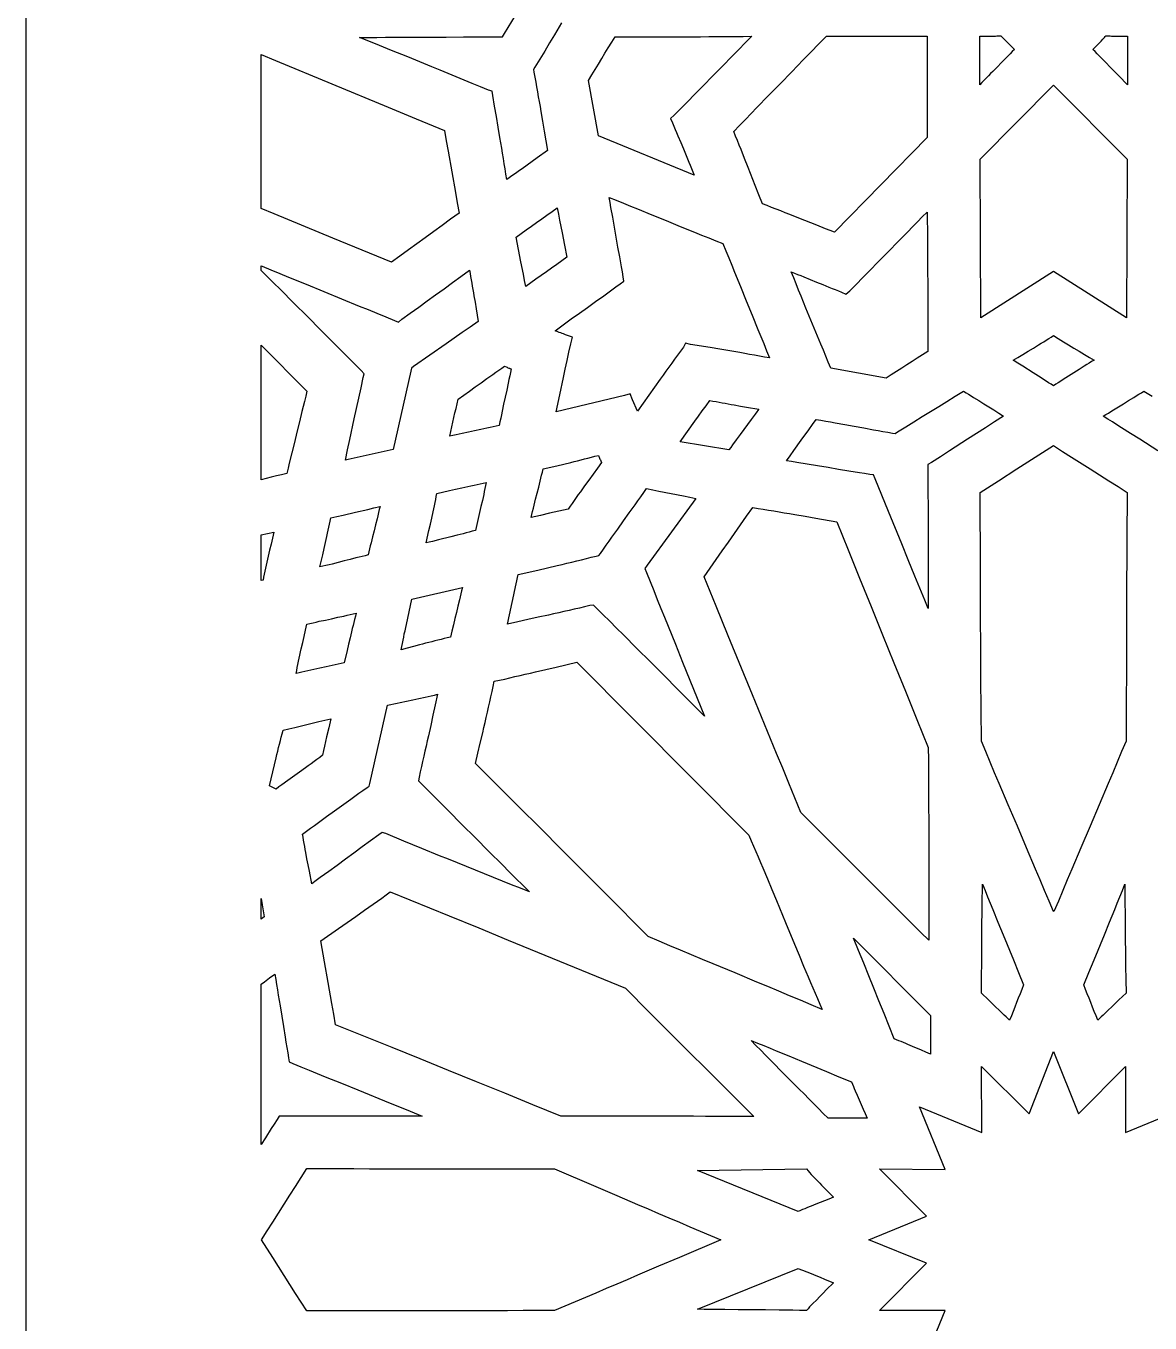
# Model space of a CAD drawing. Extents: x -500 to 500, y -1000 to 1000.
# Drawn here: x -500 to -260.9, y -17.6 to 258.3 of the extents above; entities that cross this region are included whole.
import ezdxf

# ---------------------------------------------------------------- set-up
doc = ezdxf.new("R2010")
doc.units = 0
doc.layers.add('LAYER_1', color=18, linetype='CONTINUOUS')

msp = doc.modelspace()

# ---------------------------------------------------------------- linework, layer by layer
at = {"layer": 'LAYER_1'}
for points in [[(-500, -1000), (500, -1000), (500, 1000), (-500, 1000)], [(-349.79, 251.84), (-351.85, 249.74), (-353.9, 247.64), (-355.95, 245.55), (-358.01, 243.46), (-359.04, 242.42), (-360.07, 241.37), (-361.1, 240.33), (-362.14, 239.29), (-362.94, 238.6), (-362.48, 237.67), (-362.2, 236.97), (-361.92, 236.28), (-361.63, 235.59), (-361.34, 234.89), (-360.76, 233.5), (-360.18, 232.11), (-359.6, 230.72), (-359.02, 229.33), (-358.73, 228.64), (-358.44, 227.94), (-358.16, 227.25), (-357.88, 226.56), (-378.27, 234.89), (-380.34, 246.7), (-379.65, 247.87), (-378.96, 249.03), (-378.26, 250.18), (-377.56, 251.33), (-376.86, 252.48), (-376.15, 253.63), (-375.43, 254.79), (-374.7, 255.96), (-367.44, 255.96), (-363.81, 255.97), (-360.18, 255.97), (-358.37, 255.98), (-356.55, 255.99), (-354.74, 256), (-352.92, 256.01), (-351.11, 256.02), (-349.29, 256.04), (-347.48, 256.06), (-345.66, 256.08)], [(-308.34, 234.54), (-328.04, 214.4), (-328.99, 214.77), (-329.94, 215.14), (-331.84, 215.89), (-335.65, 217.41), (-337.57, 218.17), (-338.53, 218.55), (-339.49, 218.93), (-340.45, 219.3), (-341.42, 219.68), (-342.39, 220.05), (-343.36, 220.42), (-344.13, 222.37), (-344.9, 224.31), (-346.41, 228.16), (-347.17, 230.08), (-347.93, 231.99), (-348.31, 232.95), (-348.69, 233.91), (-349.08, 234.86), (-349.47, 235.82), (-348.23, 237.1), (-347, 238.37), (-345.77, 239.65), (-344.54, 240.92), (-342.08, 243.46), (-339.61, 245.99), (-337.15, 248.52), (-334.69, 251.04), (-329.76, 256.08), (-308.34, 256.08)], [(-289.79, 253.3), (-290.24, 252.82), (-290.7, 252.35), (-291.16, 251.88), (-291.62, 251.41), (-292.08, 250.94), (-292.54, 250.47), (-293.47, 249.54), (-294.4, 248.6), (-294.86, 248.13), (-295.33, 247.66), (-295.79, 247.19), (-296.25, 246.72), (-296.7, 246.25), (-297.16, 245.77), (-297.16, 256.08), (-296.04, 256.08), (-295.47, 256.08), (-294.91, 256.09), (-294.63, 256.1), (-294.35, 256.1), (-294.07, 256.11), (-293.79, 256.12), (-293.51, 256.14), (-293.23, 256.15), (-292.95, 256.17), (-292.67, 256.19)], [(-270.01, 256.17), (-269.72, 256.15), (-269.42, 256.14), (-269.13, 256.12), (-268.83, 256.11), (-268.54, 256.1), (-268.26, 256.1), (-267.97, 256.09), (-267.4, 256.08), (-266.83, 256.08), (-265.71, 256.08), (-265.71, 245.77), (-267.59, 247.66), (-268.52, 248.6), (-269.44, 249.54), (-270.35, 250.47), (-271.26, 251.41), (-271.72, 251.88), (-272.17, 252.35), (-272.63, 252.82), (-273.08, 253.3), (-272.39, 253.99), (-272.04, 254.35), (-271.7, 254.7), (-271.35, 255.06), (-271.01, 255.43), (-270.83, 255.62), (-270.66, 255.81), (-270.49, 256), (-270.32, 256.19)], [(-446.92, 250.9), (-434.95, 245.95), (-422.98, 241), (-416.99, 238.52), (-410.99, 236.05), (-410.6, 233.84), (-410.21, 231.64), (-409.43, 227.25), (-408.65, 222.86), (-408.27, 220.66), (-407.88, 218.45), (-409.69, 217.15), (-411.49, 215.85), (-413.28, 214.54), (-415.08, 213.24), (-416.87, 211.94), (-418.67, 210.64), (-420.47, 209.33), (-422.28, 208.03), (-428.5, 210.59), (-434.74, 213.16), (-447.22, 218.28), (-450, 219.42), (-450, 252.17)], [(-265.82, 229.91), (-265.94, 196.22), (-281.49, 206.06), (-296.93, 196.22), (-297.04, 229.91), (-281.49, 245.66)], [(-374.45, 221.2), (-372.94, 220.59), (-371.43, 219.97), (-369.91, 219.36), (-366.89, 218.13), (-363.87, 216.89), (-360.84, 215.65), (-357.82, 214.42), (-356.31, 213.8), (-354.79, 213.19), (-353.28, 212.58), (-351.77, 211.97), (-351.14, 210.45), (-350.52, 208.93), (-349.9, 207.41), (-349.28, 205.89), (-348.05, 202.85), (-346.82, 199.81), (-345.58, 196.77), (-344.35, 193.74), (-343.73, 192.22), (-343.11, 190.7), (-342.49, 189.18), (-341.86, 187.66), (-342.92, 187.85), (-343.98, 188.04), (-345.04, 188.23), (-346.09, 188.42), (-347.15, 188.6), (-348.21, 188.79), (-350.31, 189.15), (-352.42, 189.5), (-354.51, 189.86), (-358.68, 190.55), (-359.72, 190.78), (-360.18, 189.97), (-360.8, 189.12), (-361.43, 188.27), (-362.05, 187.42), (-362.67, 186.57), (-363.28, 185.71), (-363.9, 184.86), (-364.51, 184), (-365.12, 183.14), (-366.34, 181.43), (-367.55, 179.72), (-368.76, 178.01), (-369.97, 176.31), (-371.01, 178.74), (-371.47, 180.02), (-372.74, 179.67), (-387.25, 176.2), (-386.48, 179.84), (-385.7, 183.48), (-385.31, 185.28), (-384.92, 187.09), (-384.53, 188.88), (-384.14, 190.67), (-383.8, 192.06), (-385.07, 192.52), (-385.22, 192.58), (-385.37, 192.65), (-385.52, 192.7), (-385.67, 192.76), (-385.97, 192.87), (-386.27, 192.98), (-386.58, 193.09), (-386.88, 193.2), (-387.03, 193.26), (-387.18, 193.32), (-387.33, 193.38), (-387.48, 193.45), (-386.62, 194.07), (-385.76, 194.7), (-384.03, 195.95), (-382.3, 197.19), (-380.57, 198.42), (-378.84, 199.66), (-377.12, 200.9), (-375.39, 202.15), (-374.52, 202.77), (-373.66, 203.4), (-372.85, 203.98), (-372.97, 204.91), (-373.16, 205.97), (-373.35, 207.03), (-373.73, 209.14), (-374.1, 211.25), (-374.47, 213.36), (-374.83, 215.46), (-375.2, 217.57), (-375.58, 219.69), (-375.77, 220.75), (-375.96, 221.81)], [(-386.76, 218.27), (-386.51, 216.94), (-385.99, 214.3), (-385.47, 211.68), (-384.95, 209.07), (-386.03, 208.29), (-387.13, 207.51), (-388.23, 206.73), (-389.33, 205.95), (-390.43, 205.17), (-391.53, 204.39), (-392.62, 203.6), (-393.71, 202.82), (-393.97, 204.16), (-394.22, 205.49), (-394.74, 208.13), (-395.26, 210.75), (-395.78, 213.36), (-394.69, 214.14), (-393.6, 214.92), (-392.5, 215.7), (-391.4, 216.48), (-390.3, 217.27), (-389.2, 218.05), (-388.11, 218.83), (-387.02, 219.61)], [(-308.31, 216.82), (-308.3, 214.95), (-308.28, 213.09), (-308.27, 211.24), (-308.26, 209.38), (-308.25, 207.53), (-308.24, 205.67), (-308.23, 203.82), (-308.23, 200.12), (-308.22, 196.43), (-308.22, 189.05), (-309.34, 188.31), (-310.45, 187.59), (-311.55, 186.88), (-312.66, 186.17), (-313.76, 185.46), (-314.86, 184.77), (-315.97, 184.07), (-317.09, 183.37), (-328.84, 185.46), (-329.36, 186.74), (-329.88, 188.02), (-330.41, 189.3), (-330.93, 190.58), (-331.99, 193.14), (-333.05, 195.7), (-334.11, 198.26), (-335.16, 200.83), (-335.69, 202.11), (-336.21, 203.39), (-336.73, 204.67), (-337.25, 205.95), (-336.58, 205.69), (-335.91, 205.42), (-335.24, 205.16), (-334.57, 204.89), (-333.23, 204.35), (-331.9, 203.81), (-330.56, 203.26), (-329.22, 202.73), (-328.55, 202.46), (-327.88, 202.19), (-327.21, 201.93), (-326.54, 201.67), (-325.62, 201.2), (-324.81, 201.9), (-320.68, 206.13), (-318.63, 208.24), (-316.57, 210.33), (-314.52, 212.43), (-312.46, 214.51), (-311.44, 215.56), (-310.4, 216.6), (-309.37, 217.64), (-308.34, 218.68)], [(-449.78, 207.16), (-447.9, 206.39), (-446.02, 205.63), (-444.14, 204.86), (-440.38, 203.32), (-436.62, 201.78), (-432.86, 200.24), (-429.1, 198.7), (-427.22, 197.94), (-425.35, 197.17), (-423.47, 196.41), (-421.59, 195.65), (-420.78, 195.3), (-420.09, 195.88), (-418.28, 197.18), (-416.48, 198.48), (-414.68, 199.78), (-412.89, 201.09), (-411.09, 202.39), (-409.3, 203.69), (-407.5, 204.99), (-405.69, 206.3), (-405.56, 205.62), (-405.43, 204.95), (-405.31, 204.27), (-405.19, 203.59), (-405.07, 202.9), (-404.95, 202.22), (-404.84, 201.54), (-404.72, 200.86), (-404.5, 199.49), (-404.28, 198.12), (-403.84, 195.41), (-405.53, 194.24), (-407.23, 193.05), (-408.94, 191.85), (-410.66, 190.65), (-414.1, 188.23), (-417.55, 185.81), (-418.02, 185.46), (-418.13, 184.88), (-421.93, 168.21), (-422.56, 168.06), (-423.19, 167.91), (-423.82, 167.76), (-424.46, 167.62), (-425.73, 167.33), (-427, 167.05), (-428.28, 166.77), (-429.55, 166.48), (-430.18, 166.34), (-430.81, 166.19), (-431.44, 166.04), (-432.07, 165.89), (-431.6, 168.1), (-431.12, 170.3), (-430.17, 174.69), (-429.22, 179.08), (-428.74, 181.28), (-428.27, 183.49), (-428.04, 184.3), (-428.73, 184.99), (-434.43, 190.73), (-437.29, 193.59), (-440.15, 196.46), (-443.01, 199.32), (-445.89, 202.19), (-447.33, 203.62), (-448.77, 205.05), (-450, 206.28), (-450, 207.25)], [(-440.25, 180.6), (-440.51, 179.51), (-440.77, 178.42), (-441.31, 176.24), (-441.84, 174.05), (-442.38, 171.86), (-442.92, 169.66), (-443.46, 167.47), (-443.99, 165.29), (-444.25, 164.2), (-444.51, 163.11), (-445.62, 162.83), (-446.72, 162.56), (-447.82, 162.28), (-448.92, 162), (-450, 161.74), (-450, 190.39)], [(-281.49, 192.4), (-280.46, 191.78), (-279.38, 191.12), (-278.26, 190.44), (-277.13, 189.76), (-276, 189.08), (-274.9, 188.42), (-273.84, 187.78), (-272.85, 187.19), (-273.36, 186.88), (-273.87, 186.56), (-274.4, 186.23), (-274.95, 185.89), (-276.05, 185.19), (-277.17, 184.47), (-278.29, 183.76), (-279.4, 183.06), (-279.94, 182.72), (-280.47, 182.39), (-280.99, 182.06), (-281.49, 181.75), (-282, 182.06), (-282.51, 182.39), (-283.04, 182.72), (-283.58, 183.06), (-284.13, 183.41), (-284.68, 183.76), (-285.8, 184.47), (-287.99, 185.89), (-289.03, 186.56), (-290.02, 187.19), (-289.03, 187.78), (-287.97, 188.42), (-286.87, 189.08), (-285.75, 189.76), (-284.63, 190.44), (-284.08, 190.78), (-283.54, 191.12), (-283, 191.45), (-282.48, 191.78), (-281.98, 192.09), (-281.49, 192.4)], [(-397.85, 185.75), (-397.68, 185.67), (-397.51, 185.59), (-397.33, 185.52), (-397.25, 185.48), (-397.16, 185.45), (-397.08, 185.42), (-396.99, 185.39), (-396.9, 185.37), (-396.82, 185.34), (-396.97, 184.58), (-397.12, 183.83), (-397.28, 183.07), (-397.44, 182.32), (-397.76, 180.82), (-398.08, 179.32), (-398.41, 177.82), (-398.73, 176.32), (-398.89, 175.57), (-399.04, 174.82), (-399.2, 174.06), (-399.35, 173.3), (-400, 173.15), (-400.65, 173), (-401.31, 172.86), (-401.96, 172.71), (-403.28, 172.43), (-404.59, 172.14), (-405.91, 171.86), (-407.22, 171.58), (-407.88, 171.43), (-408.53, 171.29), (-409.19, 171.14), (-409.84, 170.99), (-409.4, 172.98), (-408.97, 174.97), (-408.76, 175.95), (-408.54, 176.93), (-408.32, 177.9), (-408.11, 178.86), (-405.67, 180.61), (-404.44, 181.5), (-403.2, 182.39), (-401.95, 183.28), (-400.7, 184.17), (-400.08, 184.61), (-399.45, 185.05), (-398.83, 185.49), (-398.2, 185.92)], [(-300.08, 180.27), (-299.54, 179.94), (-299, 179.61), (-298.46, 179.28), (-297.38, 178.61), (-296.31, 177.93), (-294.18, 176.59), (-293.13, 175.93), (-292.09, 175.27), (-294, 174.05), (-295.91, 172.82), (-299.75, 170.35), (-303.59, 167.88), (-305.51, 166.65), (-307.41, 165.43), (-308.22, 164.97), (-308.22, 164.04), (-308.2, 162.19), (-308.18, 160.35), (-308.17, 158.5), (-308.15, 156.64), (-308.14, 154.79), (-308.13, 152.93), (-308.13, 151.08), (-308.12, 149.22), (-308.11, 145.51), (-308.11, 141.8), (-308.1, 134.4), (-308.82, 136.12), (-309.53, 137.83), (-310.23, 139.55), (-310.94, 141.27), (-312.35, 144.7), (-313.75, 148.14), (-316.56, 155.03), (-317.97, 158.49), (-319.4, 161.96), (-319.74, 162.77), (-320.55, 162.88), (-321.65, 163.06), (-322.76, 163.24), (-324.97, 163.6), (-327.19, 163.96), (-329.42, 164.33), (-331.64, 164.7), (-333.86, 165.06), (-336.08, 165.43), (-337.19, 165.6), (-338.29, 165.78), (-337.51, 166.87), (-336.72, 167.97), (-335.12, 170.18), (-333.53, 172.39), (-332.74, 173.49), (-331.95, 174.58), (-330.94, 174.4), (-329.92, 174.22), (-328.91, 174.04), (-327.89, 173.86), (-325.86, 173.5), (-323.83, 173.13), (-321.8, 172.76), (-319.77, 172.39), (-318.75, 172.21), (-317.74, 172.03), (-316.72, 171.86), (-315.71, 171.68), (-315.13, 171.57), (-314.67, 171.91), (-312.91, 173), (-311.15, 174.08), (-309.39, 175.17), (-307.64, 176.25), (-305.89, 177.34), (-304.14, 178.42), (-302.38, 179.51), (-300.62, 180.6)], [(-353.89, 178.5), (-353.24, 178.37), (-352.59, 178.25), (-351.94, 178.13), (-351.29, 178.01), (-350.65, 177.89), (-350, 177.77), (-349.35, 177.66), (-348.05, 177.43), (-346.76, 177.21), (-344.17, 176.78), (-344.56, 176.23), (-344.95, 175.69), (-345.74, 174.6), (-346.53, 173.52), (-347.33, 172.43), (-348.13, 171.35), (-348.93, 170.26), (-349.72, 169.18), (-350.11, 168.64), (-350.5, 168.09), (-360.87, 169.83), (-359.31, 172), (-357.75, 174.18), (-356.95, 175.28), (-356.16, 176.39), (-355.35, 177.5), (-354.53, 178.63)], [(-279.57, 167.79), (-277.62, 166.55), (-273.66, 164.04), (-269.7, 161.53), (-267.74, 160.29), (-265.82, 159.06), (-265.84, 155.69), (-265.86, 152.35), (-265.88, 149.02), (-265.89, 145.72), (-265.92, 139.15), (-265.94, 132.61), (-265.96, 126.07), (-265.98, 119.5), (-266, 116.2), (-266.01, 112.87), (-266.03, 109.53), (-266.05, 106.16), (-266.99, 103.93), (-267.93, 101.69), (-268.88, 99.44), (-269.84, 97.17), (-271.77, 92.62), (-273.71, 88.04), (-275.66, 83.46), (-277.59, 78.9), (-278.55, 76.64), (-279.5, 74.38), (-280.44, 72.15), (-281.38, 69.92), (-281.49, 69.92), (-282.43, 72.15), (-283.37, 74.38), (-284.32, 76.64), (-285.28, 78.9), (-287.21, 83.46), (-289.15, 88.04), (-291.1, 92.62), (-293.03, 97.17), (-293.99, 99.44), (-294.94, 101.69), (-295.88, 103.93), (-296.81, 106.16), (-296.9, 119.5), (-296.94, 126.07), (-296.97, 132.61), (-296.99, 135.88), (-297, 139.15), (-297.01, 142.43), (-297.02, 145.72), (-297.03, 149.02), (-297.04, 152.35), (-297.04, 155.69), (-297.04, 159.06), (-293.19, 161.53), (-289.27, 164.04), (-285.35, 166.55), (-281.49, 169.02)], [(-378.18, 166.72), (-378.09, 166.52), (-378.01, 166.33), (-377.92, 166.14), (-377.84, 165.96), (-377.75, 165.78), (-377.58, 165.43), (-378.48, 164.18), (-379.39, 162.93), (-380.29, 161.69), (-381.19, 160.45), (-381.64, 159.83), (-382.08, 159.21), (-382.53, 158.59), (-382.97, 157.97), (-383.41, 157.35), (-383.85, 156.73), (-384.29, 156.1), (-384.72, 155.47), (-385.71, 155.26), (-386.69, 155.04), (-388.64, 154.61), (-390.58, 154.17), (-391.56, 153.95), (-392.55, 153.74), (-392.4, 154.39), (-392.25, 155.03), (-392.09, 155.68), (-391.93, 156.32), (-391.61, 157.61), (-391.29, 158.89), (-390.96, 160.17), (-390.64, 161.45), (-390.48, 162.1), (-390.33, 162.74), (-390.17, 163.39), (-390.02, 164.04), (-387.08, 164.74), (-385.61, 165.09), (-384.14, 165.44), (-383.41, 165.62), (-382.67, 165.81), (-381.94, 165.99), (-381.21, 166.17), (-380.47, 166.36), (-379.74, 166.55), (-379, 166.74), (-378.27, 166.94)], [(-402.25, 160.52), (-402.38, 159.88), (-402.52, 159.25), (-402.65, 158.61), (-402.79, 157.97), (-402.94, 157.33), (-403.23, 156.05), (-403.52, 154.77), (-403.82, 153.5), (-404.12, 152.22), (-404.42, 150.96), (-405.07, 150.79), (-405.72, 150.62), (-406.37, 150.45), (-407.01, 150.28), (-408.31, 149.95), (-409.62, 149.63), (-412.25, 148.97), (-413.57, 148.64), (-414.24, 148.47), (-414.9, 148.3), (-414.3, 150.97), (-414, 152.29), (-413.71, 153.61), (-413.42, 154.92), (-413.28, 155.57), (-413.14, 156.22), (-413, 156.88), (-412.86, 157.53), (-412.73, 158.18), (-412.6, 158.83), (-409.94, 159.44), (-408.62, 159.74), (-407.31, 160.03), (-406.01, 160.32), (-405.36, 160.47), (-404.71, 160.61), (-404.06, 160.74), (-403.41, 160.88), (-402.76, 161.02), (-402.12, 161.15)], [(-366.71, 159.61), (-365.4, 159.35), (-362.77, 158.83), (-360.14, 158.31), (-358.83, 158.05), (-357.53, 157.79), (-367.9, 143.55), (-368.36, 142.86), (-368.01, 142.05), (-367.26, 140.14), (-366.5, 138.22), (-365.73, 136.31), (-364.97, 134.4), (-364.2, 132.49), (-363.44, 130.58), (-362.66, 128.67), (-361.89, 126.76), (-360.35, 122.94), (-358.8, 119.12), (-355.69, 111.48), (-361.41, 117.23), (-364.28, 120.11), (-367.16, 123), (-370.05, 125.89), (-372.94, 128.77), (-374.39, 130.21), (-375.83, 131.65), (-377.28, 133.09), (-378.73, 134.52), (-379.3, 135.1), (-380.11, 134.98), (-381.21, 134.72), (-382.31, 134.47), (-383.41, 134.21), (-384.5, 133.96), (-385.59, 133.71), (-386.68, 133.46), (-387.78, 133.22), (-388.87, 132.97), (-391.05, 132.49), (-393.23, 132), (-395.42, 131.52), (-397.62, 131.05), (-397.47, 131.7), (-397.33, 132.35), (-397.18, 133.01), (-397.04, 133.67), (-396.75, 134.99), (-396.47, 136.31), (-396.19, 137.64), (-395.91, 138.96), (-395.76, 139.62), (-395.62, 140.27), (-395.47, 140.93), (-395.32, 141.58), (-391.17, 142.54), (-389.1, 143.02), (-387.02, 143.51), (-385.99, 143.75), (-384.95, 144), (-383.91, 144.25), (-382.88, 144.5), (-381.84, 144.75), (-380.8, 145), (-379.77, 145.26), (-378.73, 145.52), (-378.15, 145.63), (-377.81, 146.1), (-377.2, 146.96), (-376.59, 147.83), (-375.98, 148.69), (-375.37, 149.55), (-374.76, 150.41), (-374.14, 151.27), (-372.91, 152.99), (-371.68, 154.7), (-371.07, 155.56), (-370.45, 156.42), (-369.84, 157.28), (-369.23, 158.14), (-368.62, 159.01), (-368.01, 159.87)], [(-424.85, 155.4), (-425, 154.76), (-425.16, 154.11), (-425.32, 153.47), (-425.64, 152.18), (-425.96, 150.9), (-426.29, 149.62), (-426.61, 148.34), (-426.77, 147.69), (-426.92, 147.05), (-427.08, 146.4), (-427.23, 145.75), (-427.88, 145.6), (-428.52, 145.44), (-429.17, 145.28), (-429.81, 145.12), (-431.08, 144.8), (-432.36, 144.48), (-433.63, 144.15), (-434.91, 143.83), (-435.55, 143.67), (-436.19, 143.51), (-436.84, 143.36), (-437.49, 143.2), (-436.88, 145.81), (-436.58, 147.11), (-436.29, 148.41), (-436.15, 149.06), (-436, 149.71), (-435.86, 150.37), (-435.72, 151.02), (-435.58, 151.67), (-435.45, 152.32), (-435.31, 152.97), (-435.18, 153.62), (-433.88, 153.93), (-432.57, 154.23), (-429.94, 154.84), (-427.31, 155.45), (-426, 155.75), (-424.7, 156.05)], [(-344.31, 155.65), (-343.19, 155.47), (-342.07, 155.29), (-340.96, 155.11), (-339.84, 154.92), (-338.73, 154.74), (-337.62, 154.55), (-336.5, 154.36), (-334.28, 153.98), (-332.05, 153.59), (-327.58, 152.81), (-325.15, 146.82), (-322.72, 140.81), (-320.28, 134.8), (-317.84, 128.79), (-315.4, 122.78), (-312.96, 116.77), (-310.53, 110.76), (-308.1, 104.77), (-308.08, 102.21), (-308.07, 99.65), (-308.05, 97.08), (-308.04, 94.52), (-308.03, 91.96), (-308.02, 89.4), (-308.01, 86.84), (-308, 84.28), (-308, 79.15), (-307.99, 74.03), (-307.99, 63.79), (-309.69, 65.48), (-311.4, 67.17), (-313.1, 68.87), (-314.8, 70.56), (-318.19, 73.95), (-321.58, 77.35), (-324.98, 80.75), (-328.37, 84.15), (-335.18, 90.99), (-336.47, 94.12), (-337.77, 97.24), (-339.06, 100.37), (-340.35, 103.5), (-342.92, 109.75), (-345.49, 116.01), (-350.64, 128.55), (-353.21, 134.83), (-355.8, 141.12), (-354.51, 142.95), (-353.21, 144.78), (-351.91, 146.63), (-350.62, 148.47), (-349.32, 150.31), (-348.03, 152.16), (-346.73, 153.99), (-345.43, 155.82)], [(-447.58, 149.35), (-447.88, 148.08), (-448.18, 146.8), (-448.47, 145.52), (-448.76, 144.24), (-448.9, 143.6), (-449.04, 142.96), (-449.18, 142.32), (-449.32, 141.69), (-449.45, 141.06), (-449.58, 140.42), (-450, 140.33), (-450, 150.02), (-447.28, 150.61)], [(-407.34, 138.15), (-407.49, 137.5), (-407.81, 136.18), (-408.13, 134.86), (-408.45, 133.54), (-408.78, 132.21), (-409.1, 130.89), (-409.41, 129.58), (-409.57, 128.92), (-409.72, 128.27), (-410.39, 128.12), (-411.05, 127.96), (-411.72, 127.8), (-412.38, 127.64), (-413.04, 127.48), (-413.7, 127.31), (-414.35, 127.15), (-415.01, 126.98), (-415.66, 126.81), (-416.31, 126.64), (-417.61, 126.3), (-418.91, 125.95), (-420.2, 125.61), (-420.07, 126.28), (-419.94, 126.95), (-419.8, 127.62), (-419.67, 128.3), (-419.53, 128.97), (-419.38, 129.64), (-419.24, 130.32), (-419.1, 130.99), (-418.8, 132.33), (-418.5, 133.68), (-417.9, 136.37), (-407.19, 138.8)], [(-429.94, 132.71), (-430.11, 132.06), (-430.27, 131.4), (-430.44, 130.74), (-430.6, 130.08), (-430.76, 129.42), (-430.92, 128.76), (-431.08, 128.1), (-431.39, 126.77), (-431.69, 125.45), (-432.3, 122.83), (-432.95, 122.68), (-433.6, 122.53), (-434.24, 122.38), (-434.89, 122.24), (-436.18, 121.95), (-437.47, 121.67), (-438.75, 121.39), (-440.03, 121.1), (-440.66, 120.96), (-441.3, 120.81), (-441.93, 120.66), (-442.56, 120.51), (-442.42, 121.16), (-442.29, 121.82), (-442.15, 122.48), (-442.02, 123.14), (-441.88, 123.8), (-441.73, 124.46), (-441.59, 125.12), (-441.45, 125.78), (-441.15, 127.1), (-440.85, 128.42), (-440.55, 129.74), (-440.25, 131.05), (-439.6, 131.2), (-438.95, 131.35), (-438.3, 131.49), (-437.64, 131.64), (-436.33, 131.92), (-435.01, 132.2), (-433.69, 132.49), (-432.38, 132.77), (-431.72, 132.92), (-431.07, 133.06), (-430.42, 133.21), (-429.77, 133.36)], [(-346.24, 86.13), (-345.74, 84.98), (-345.25, 83.83), (-344.76, 82.67), (-344.27, 81.52), (-343.78, 80.36), (-343.29, 79.21), (-342.32, 76.89), (-341.35, 74.57), (-340.39, 72.25), (-338.46, 67.61), (-336.54, 62.96), (-335.57, 60.64), (-334.61, 58.32), (-333.64, 56.01), (-333.15, 54.85), (-332.66, 53.7), (-332.17, 52.54), (-331.68, 51.39), (-331.18, 50.23), (-330.69, 49.08), (-332.98, 50.06), (-335.28, 51.03), (-337.59, 52), (-339.9, 52.97), (-342.22, 53.94), (-344.53, 54.91), (-349.18, 56.84), (-353.82, 58.77), (-356.14, 59.74), (-358.46, 60.71), (-360.77, 61.68), (-363.07, 62.65), (-365.37, 63.62), (-367.67, 64.6), (-376.83, 73.8), (-381.41, 78.4), (-386, 83), (-390.59, 87.61), (-395.19, 92.21), (-397.5, 94.51), (-399.8, 96.81), (-402.11, 99.11), (-404.42, 101.41), (-403.9, 103.58), (-403.39, 105.75), (-402.87, 107.93), (-402.62, 109.02), (-402.36, 110.11), (-402.11, 111.2), (-401.86, 112.29), (-401.61, 113.39), (-401.36, 114.48), (-401.11, 115.58), (-400.87, 116.68), (-400.63, 117.79), (-400.39, 118.89), (-399.29, 119.13), (-398.19, 119.37), (-397.09, 119.62), (-396, 119.87), (-394.91, 120.12), (-393.81, 120.37), (-392.72, 120.62), (-391.63, 120.87), (-389.45, 121.39), (-387.26, 121.9), (-382.88, 122.94)], [(-412.96, 113.9), (-413.44, 111.7), (-413.92, 109.51), (-414.4, 107.31), (-414.64, 106.22), (-414.89, 105.12), (-415.14, 104.02), (-415.39, 102.93), (-415.64, 101.83), (-415.89, 100.73), (-416.14, 99.62), (-416.4, 98.52), (-416.52, 97.71), (-415.94, 97.13), (-410.17, 91.33), (-407.29, 88.44), (-404.42, 85.57), (-401.55, 82.69), (-398.67, 79.82), (-397.23, 78.39), (-395.79, 76.96), (-394.35, 75.52), (-392.9, 74.09), (-394.82, 74.85), (-396.74, 75.61), (-398.66, 76.38), (-400.57, 77.15), (-402.48, 77.92), (-404.39, 78.69), (-406.3, 79.46), (-408.21, 80.24), (-410.11, 81.02), (-412.02, 81.79), (-415.82, 83.35), (-419.63, 84.91), (-423.43, 86.48), (-424.24, 86.71), (-424.93, 86.25), (-428.47, 83.64), (-430.25, 82.34), (-432.03, 81.04), (-433.81, 79.73), (-435.6, 78.43), (-437.4, 77.13), (-438.31, 76.48), (-439.21, 75.83), (-439.73, 78.5), (-439.99, 79.82), (-440.24, 81.14), (-440.48, 82.45), (-440.6, 83.1), (-440.72, 83.75), (-440.84, 84.41), (-440.95, 85.06), (-441.06, 85.71), (-441.17, 86.36), (-440.33, 86.99), (-439.48, 87.61), (-438.63, 88.24), (-437.78, 88.86), (-436.93, 89.48), (-436.07, 90.1), (-434.36, 91.34), (-430.92, 93.82), (-429.19, 95.06), (-428.33, 95.69), (-427.46, 96.32), (-427, 96.55), (-426.89, 97.13), (-423.08, 113.8), (-422.41, 113.95), (-421.75, 114.1), (-421.08, 114.24), (-420.41, 114.39), (-419.07, 114.67), (-417.74, 114.96), (-416.42, 115.24), (-415.1, 115.52), (-414.44, 115.67), (-413.79, 115.81), (-413.13, 115.96), (-412.49, 116.11)], [(-435.61, 108.99), (-436.05, 107.07), (-436.26, 106.1), (-436.48, 105.12), (-436.69, 104.14), (-436.91, 103.15), (-437.52, 102.69), (-438.12, 102.24), (-438.74, 101.79), (-439.35, 101.34), (-439.96, 100.9), (-440.58, 100.45), (-441.82, 99.56), (-444.31, 97.77), (-445.56, 96.88), (-446.19, 96.42), (-446.82, 95.97), (-448.2, 96.66), (-447.51, 99.62), (-447.16, 101.09), (-446.8, 102.57), (-446.62, 103.31), (-446.44, 104.04), (-446.26, 104.78), (-446.08, 105.52), (-445.89, 106.26), (-445.7, 107), (-445.51, 107.73), (-445.32, 108.47), (-444.06, 108.78), (-442.8, 109.08), (-440.25, 109.69), (-437.71, 110.3), (-436.44, 110.6), (-435.18, 110.9)], [(-296.04, 74.36), (-295.5, 73.02), (-294.95, 71.67), (-294.41, 70.33), (-293.31, 67.64), (-292.21, 64.96), (-290.01, 59.61), (-288.91, 56.95), (-287.83, 54.29), (-288.21, 53.34), (-288.59, 52.4), (-288.96, 51.46), (-289.33, 50.53), (-289.69, 49.6), (-290.06, 48.66), (-290.44, 47.72), (-290.82, 46.77), (-291.19, 47.14), (-291.56, 47.5), (-291.93, 47.86), (-292.29, 48.23), (-293.03, 48.95), (-293.78, 49.66), (-294.52, 50.38), (-295.28, 51.1), (-296.81, 52.56), (-296.79, 53.99), (-296.78, 55.43), (-296.76, 56.87), (-296.75, 58.31), (-296.72, 61.2), (-296.7, 64.09), (-296.68, 66.99), (-296.65, 69.89), (-296.64, 71.35), (-296.62, 72.8), (-296.6, 74.26), (-296.58, 75.71)], [(-266.28, 74.26), (-266.28, 72.8), (-266.27, 71.35), (-266.26, 69.89), (-266.25, 68.44), (-266.24, 66.99), (-266.23, 65.54), (-266.21, 64.09), (-266.18, 61.2), (-266.14, 58.31), (-266.1, 55.43), (-266.05, 52.56), (-267.59, 51.1), (-268.34, 50.38), (-269.09, 49.66), (-269.83, 48.95), (-270.57, 48.23), (-270.94, 47.86), (-271.31, 47.5), (-271.68, 47.14), (-272.04, 46.77), (-272.43, 47.72), (-272.8, 48.66), (-273.17, 49.6), (-273.54, 50.53), (-273.91, 51.46), (-274.28, 52.4), (-274.66, 53.34), (-275.04, 54.29), (-273.95, 56.95), (-272.86, 59.61), (-270.66, 64.96), (-269.56, 67.64), (-268.46, 70.33), (-267.91, 71.67), (-267.37, 73.02), (-266.82, 74.36), (-266.28, 75.71)], [(-449.78, 71.37), (-449.35, 68.76), (-449.89, 68.37), (-450, 68.29), (-450, 72.68)], [(-409.98, 68.97), (-403.72, 66.41), (-397.46, 63.84), (-391.21, 61.28), (-384.97, 58.72), (-378.73, 56.16), (-372.51, 53.6), (-370.8, 51.89), (-369.09, 50.17), (-365.68, 46.76), (-362.27, 43.35), (-358.85, 39.94), (-355.44, 36.53), (-352.03, 33.12), (-348.62, 29.7), (-346.91, 27.99), (-345.2, 26.28), (-347.77, 26.3), (-350.34, 26.32), (-352.9, 26.33), (-355.47, 26.34), (-358.03, 26.36), (-360.59, 26.36), (-363.15, 26.37), (-365.71, 26.38), (-370.83, 26.39), (-375.95, 26.39), (-386.22, 26.39), (-392.18, 28.82), (-398.16, 31.26), (-404.15, 33.69), (-410.14, 36.12), (-416.13, 38.55), (-422.14, 40.98), (-434.14, 45.84), (-434.53, 48.09), (-434.92, 50.34), (-435.7, 54.8), (-436.48, 59.24), (-437.26, 63.67), (-433.54, 66.28), (-431.69, 67.58), (-429.84, 68.88), (-427.99, 70.18), (-426.16, 71.48), (-424.33, 72.79), (-423.42, 73.44), (-422.51, 74.09)], [(-307.64, 47.81), (-307.64, 39.59), (-308.12, 39.79), (-308.59, 39.99), (-309.55, 40.39), (-311.46, 41.21), (-312.42, 41.62), (-312.91, 41.83), (-313.4, 42.03), (-313.88, 42.24), (-314.37, 42.44), (-314.87, 42.64), (-315.36, 42.83), (-317.52, 48.21), (-318.6, 50.9), (-319.68, 53.58), (-320.76, 56.26), (-321.84, 58.93), (-322.92, 61.6), (-324, 64.25)], [(-446.87, 55.48), (-446.7, 54.36), (-446.52, 53.23), (-446.34, 52.11), (-445.97, 49.88), (-445.61, 47.65), (-445.24, 45.43), (-444.88, 43.21), (-444.7, 42.1), (-444.52, 40.99), (-444.34, 39.89), (-444.17, 38.78), (-444.05, 37.97), (-443.25, 37.62), (-441.52, 36.91), (-439.79, 36.2), (-438.06, 35.49), (-436.34, 34.78), (-432.88, 33.37), (-429.44, 31.96), (-422.56, 29.17), (-419.13, 27.78), (-415.71, 26.39), (-446.13, 26.39), (-446.59, 25.7), (-447.21, 24.72), (-447.84, 23.75), (-449.08, 21.79), (-450, 20.33), (-450, 54.45), (-449.27, 54.98), (-448.17, 55.79), (-447.05, 56.61)], [(-344.44, 41.94), (-343.1, 41.39), (-341.76, 40.85), (-340.42, 40.3), (-337.75, 39.19), (-335.08, 38.09), (-329.76, 35.88), (-327.11, 34.78), (-324.46, 33.69), (-324.25, 33.21), (-324.04, 32.73), (-323.83, 32.25), (-323.62, 31.77), (-323.2, 30.82), (-322.79, 29.85), (-321.97, 27.91), (-321.55, 26.92), (-321.12, 25.93), (-329.42, 25.93), (-330.44, 26.97), (-331.45, 28.01), (-332.48, 29.05), (-333.5, 30.08), (-334.52, 31.11), (-335.55, 32.15), (-337.6, 34.21), (-339.65, 36.27), (-340.68, 37.3), (-341.7, 38.34), (-342.72, 39.37), (-343.74, 40.41), (-344.76, 41.44), (-345.78, 42.48)], [(-436.89, 15.26), (-433.57, 15.24), (-430.26, 15.23), (-426.97, 15.21), (-423.7, 15.2), (-420.43, 15.19), (-417.18, 15.18), (-413.93, 15.18), (-407.42, 15.17), (-400.88, 15.17), (-387.6, 15.16), (-378.8, 11.4), (-374.36, 9.5), (-369.91, 7.6), (-367.69, 6.65), (-365.47, 5.7), (-363.25, 4.76), (-361.03, 3.82), (-358.82, 2.88), (-356.61, 1.95), (-354.42, 1.03), (-352.23, 0.11), (-361.03, -3.65), (-365.47, -5.55), (-369.91, -7.45), (-372.14, -8.4), (-374.36, -9.35), (-376.58, -10.29), (-378.8, -11.23), (-381.01, -12.17), (-383.22, -13.1), (-385.41, -14.02), (-387.6, -14.94), (-390.96, -14.96), (-394.29, -14.97), (-397.59, -14.99), (-400.88, -15), (-404.16, -15.01), (-407.42, -15.02), (-410.67, -15.03), (-413.93, -15.04), (-420.43, -15.05), (-426.97, -15.05), (-440.25, -15.05), (-441.46, -13.18), (-442.67, -11.3), (-443.88, -9.41), (-445.09, -7.51), (-446.3, -5.61), (-447.51, -3.7), (-449.93, 0.11), (-448.72, 1.99), (-447.51, 3.87), (-446.3, 5.76), (-445.09, 7.65), (-443.88, 9.56), (-442.67, 11.46), (-440.25, 15.28)], [(-333.68, 14.77), (-333.33, 14.39), (-332.98, 14), (-332.62, 13.62), (-332.27, 13.24), (-331.91, 12.86), (-331.55, 12.49), (-331.19, 12.11), (-330.83, 11.74), (-330.46, 11.36), (-329.73, 10.62), (-329, 9.88), (-328.27, 9.14), (-328.74, 8.95), (-329.22, 8.76), (-330.17, 8.38), (-332.05, 7.64), (-332.99, 7.27), (-333.46, 7.08), (-333.92, 6.9), (-334.38, 6.71), (-334.84, 6.52), (-335.3, 6.33), (-335.76, 6.13), (-357.18, 14.82), (-334.03, 15.16)], [(-335.3, -6.2), (-334.84, -6.37), (-333.92, -6.74), (-332.99, -7.11), (-332.05, -7.48), (-331.11, -7.87), (-330.17, -8.25), (-328.27, -9.03), (-329.73, -10.51), (-330.46, -11.25), (-331.19, -11.98), (-331.91, -12.72), (-332.62, -13.46), (-332.98, -13.83), (-333.33, -14.2), (-333.68, -14.57), (-334.03, -14.94), (-335.47, -14.92), (-336.92, -14.9), (-338.37, -14.88), (-339.82, -14.87), (-342.71, -14.84), (-345.61, -14.82), (-348.5, -14.8), (-351.39, -14.77), (-352.84, -14.76), (-354.29, -14.74), (-355.74, -14.72), (-357.18, -14.7), (-335.76, -6.02)]]:
    msp.add_lwpolyline(points, close=True, dxfattribs=at)
for points in [[(-386.08, 258.94), (-386.59, 258.08), (-387.1, 257.22), (-387.61, 256.37), (-388.64, 254.65), (-389.68, 252.93), (-390.71, 251.21), (-391.75, 249.48), (-392.09, 249.01), (-391.98, 248.44), (-391.78, 247.39), (-391.59, 246.35), (-391.41, 245.31), (-391.22, 244.27), (-391.04, 243.23), (-390.85, 242.18), (-390.67, 241.14), (-390.49, 240.1), (-390.14, 238.02), (-389.79, 235.93), (-389.1, 231.77), (-391.26, 230.2), (-392.34, 229.43), (-393.42, 228.65), (-394.5, 227.89), (-395.04, 227.5), (-395.58, 227.13), (-396.12, 226.75), (-396.66, 226.37), (-397.2, 226), (-397.74, 225.63), (-397.91, 226.74), (-398.09, 227.85), (-398.27, 228.96), (-398.45, 230.08), (-398.63, 231.19), (-398.82, 232.31), (-399, 233.43), (-399.19, 234.54), (-399.57, 236.78), (-399.96, 239.01), (-400.34, 241.24), (-400.73, 243.46), (-400.85, 244.38), (-401.66, 244.62), (-403.36, 245.33), (-405.07, 246.04), (-406.79, 246.75), (-408.5, 247.46), (-410.21, 248.17), (-411.93, 248.87), (-413.65, 249.57), (-415.37, 250.27), (-418.8, 251.67), (-422.23, 253.06), (-425.66, 254.46), (-429.08, 255.84), (-427.24, 255.85), (-425.4, 255.85), (-423.56, 255.86), (-421.71, 255.86), (-418.02, 255.88), (-414.33, 255.9), (-410.63, 255.92), (-406.94, 255.94), (-405.1, 255.95), (-403.26, 255.96), (-401.42, 255.96), (-399.58, 255.96), (-398.66, 255.96), (-398.2, 256.65), (-395.87, 260.47)], [(-259.28, 167.88), (-263.13, 170.35), (-265.07, 171.59), (-267.01, 172.82), (-267.98, 173.44), (-268.95, 174.05), (-269.92, 174.66), (-270.89, 175.27), (-270.35, 175.6), (-269.81, 175.93), (-269.27, 176.26), (-268.73, 176.59), (-267.65, 177.26), (-266.57, 177.93), (-265.49, 178.61), (-264.41, 179.28), (-263.87, 179.61), (-263.33, 179.94), (-262.79, 180.27), (-262.25, 180.6), (-260.52, 179.51)], [(-309.95, -28.25), (-304.53, -14.94), (-318.47, -14.94), (-308.45, -4.86), (-320.78, 0.11), (-308.45, 5.09), (-318.47, 15.16), (-304.53, 15.05), (-309.95, 28.36), (-296.7, 22.92), (-296.81, 36.93), (-286.68, 26.86), (-281.49, 40.17), (-276.19, 26.86), (-266.17, 36.93), (-266.17, 22.92), (-252.92, 28.36)]]:
    msp.add_lwpolyline(points, dxfattribs=at)

doc.saveas('drawing.dxf')
